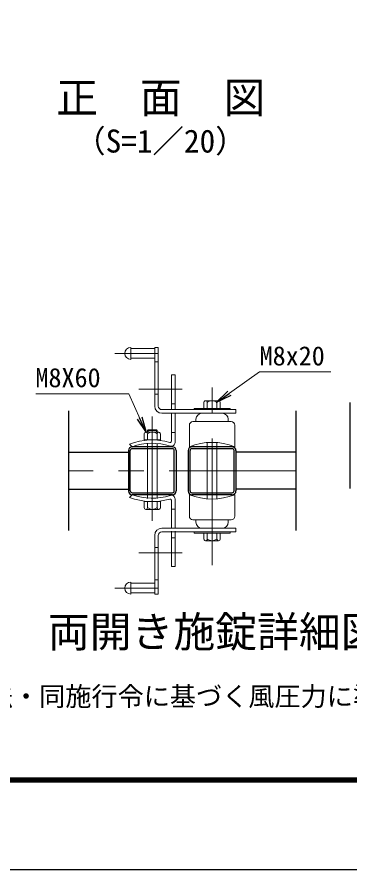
# Model space of a CAD drawing. Units: millimetres, scale not verified. Extents: x -4200 to 4200, y -2970 to 2970.
# Drawn here: x 838 to 1673, y -2970 to -834 of the extents above; entities that cross this region are included whole.
import ezdxf
from ezdxf.enums import TextEntityAlignment as Align

# ---------------------------------------------------------------- set-up
doc = ezdxf.new("R2010")
doc.units = ezdxf.units.MM
doc.header["$LTSCALE"] = 10
doc.linetypes.add('USER1', pattern=[50.8, 31.75, -6.35, 6.35, -6.35])
for name, color, linetype, lineweight in [('0-0_D-STR-TXT', 7, 'Continuous', 13), ('0-3_D-BMK', 2, 'USER1', 13), ('0-4_D-STR1', 1, 'Continuous', 25), ('0-6_0', 7, 'Continuous', 25), ('0-9_D-STR3', 3, 'Continuous', 13), ('0-E_D-TTL-TXT', 7, 'Continuous', 25), ('0-F_D-TTL', 7, 'Continuous', 25)]:
    doc.layers.add(name, color=color, linetype=linetype, lineweight=lineweight)
doc.styles.add('ＭＳ ゴシック', font='')
doc.styles.get('ＭＳ ゴシック').set_extended_font_data('MS Gothic')

# ---------------------------------------------------------------- blocks, each defined once
blk = doc.blocks.new('_Open')
at = {"layer": '0-6_0'}
blk.add_line((-10, 1.667), (0, 0), dxfattribs=at)
blk.add_lwpolyline([(-10, -1.667), (0, 0), (-10, 0)], dxfattribs=at)

msp = doc.modelspace()

# ---------------------------------------------------------------- linework, layer by layer
at = {"layer": '0-0_D-STR-TXT'}
for points in [[(1625.49, -1722.63), (1446.19, -1722.63), (1339.03, -1797.98)], [(884.43, -1777.19), (1118.02, -1777.19), (1160.62, -1872.38)]]:
    msp.add_lwpolyline(points, dxfattribs=at)
at = {"layer": '0-3_D-BMK'}
for p, q in [((1082.89, -1676), (1192.09, -1676)), ((1327.09, -2206.35), (1327.09, -1746.64)), ((1143.55, -1766), (1251.97, -1766)), ((1177.09, -1834.38), (1177.09, -2095.2)), ((1537.09, -1970), (967.09, -1970)), ((1143.55, -2175.5), (1251.97, -2175.5)), ((1082.89, -2264), (1192.09, -2264))]:
    msp.add_line(p, q, dxfattribs=at)
at = {"layer": '0-4_D-STR1'}
for p, q in [((967.09, -1820), (967.09, -2120)), ((1537.09, -1820), (1537.09, -2120)), ((1117.09, -1919.6), (1117.09, -2020.4)), ((1121.89, -2020.2), (1121.89, -1919.4)), ((1227.49, -1910), (1126.69, -1910)), ((1126.69, -1914.6), (1227.49, -1914.6)), ((1232.29, -2020.2), (1232.29, -1919.4)), ((1237.09, -1919.6), (1237.09, -2020.4)), ((1267.09, -1919.6), (1267.09, -2020.4)), ((1271.89, -2020.2), (1271.89, -1919.4)), ((1377.49, -1910), (1276.69, -1910)), ((1276.69, -1914.6), (1377.49, -1914.6)), ((1382.29, -2020.2), (1382.29, -1919.4)), ((1387.09, -1919.6), (1387.09, -2020.4)), ((967.09, -1923.5), (1117.09, -1923.5)), ((1537.09, -1923.5), (1387.09, -1923.5)), ((967.09, -2016.5), (1117.09, -2016.5)), ((1126.69, -2025), (1227.49, -2025)), ((1276.69, -2025), (1377.49, -2025)), ((1537.09, -2016.5), (1387.09, -2016.5)), ((1227.49, -2030), (1126.69, -2030)), ((1377.49, -2030), (1276.69, -2030))]:
    msp.add_line(p, q, dxfattribs=at)
for centre, radius, start, end in [((1126.69, -1919.6), 9.6, 90, 180), ((1126.69, -1919.4), 4.8, 89.99997, 180), ((1227.49, -1919.6), 9.6, 0, 90), ((1227.49, -1919.4), 4.8, 0, 89.99997), ((1276.69, -1919.6), 9.6, 90, 180), ((1276.69, -1919.4), 4.8, 89.99997, 180), ((1377.49, -1919.6), 9.6, 0, 90), ((1377.49, -1919.4), 4.8, 0, 89.99997), ((1126.69, -2020.4), 9.6, 180, 270), ((1126.69, -2020.2), 4.8, 180, 270.00003), ((1227.49, -2020.2), 4.8, 270.00003, 0), ((1227.49, -2020.4), 9.6, 270, 0), ((1276.69, -2020.4), 9.6, 180, 270), ((1276.69, -2020.2), 4.8, 180, 270.00003), ((1377.49, -2020.2), 4.8, 270.00003, 0), ((1377.49, -2020.4), 9.6, 270, 0)]:
    msp.add_arc(centre, radius, start, end, dxfattribs=at)
at = {"layer": '0-9_D-STR3'}
for p, q in [((1123.09, -1661), (1123.09, -1691)), ((1123.09, -1664), (1183.09, -1664)), ((1183.09, -1661), (1183.09, -1808)), ((1183.09, -1661), (1192.09, -1661)), ((1192.09, -1661), (1192.09, -1808)), ((1123.09, -1688), (1183.09, -1688)), ((1192.09, -1697), (1183.09, -1697)), ((1225.09, -1817), (1225.09, -1730)), ((1234.09, -1730), (1225.09, -1730)), ((1234.09, -1817), (1234.09, -1730)), ((1192.09, -1778), (1183.09, -1778)), ((1234.09, -1802), (1225.09, -1802)), ((1372.09, -1814), (1282.09, -1814)), ((1282.09, -1814), (1282.09, -1817)), ((1306.75, -1798.89), (1306.75, -1814.14)), ((1310.91, -1794.68), (1343.32, -1794.68)), ((1315.08, -1798.89), (1315.08, -1814)), ((1339.11, -1798.89), (1339.11, -1814)), ((1347.52, -1798.89), (1347.52, -1813.89)), ((1372.09, -1814), (1372.09, -1817)), ((1201.09, -1817), (1387.09, -1817)), ((1201.09, -1826), (1387.09, -1826)), ((1225.09, -1826), (1225.09, -1896.15)), ((1234.09, -1826), (1234.09, -1899.5)), ((1387.09, -1826), (1387.09, -1817)), ((1270.09, -1856), (1270.09, -1910)), ((1279.09, -1847), (1375.09, -1847)), ((1286.59, -1847), (1286.59, -1841)), ((1367.59, -1847), (1367.59, -1841)), ((1384.09, -1856), (1384.09, -1910)), ((1156.66, -1877.77), (1156.66, -1892.77)), ((1193.27, -1873.56), (1160.87, -1873.56)), ((1165.08, -1877.77), (1165.08, -1892.88)), ((1165.09, -1869.03), (1177.09, -1869.03)), ((1177.09, -1867.23), (1187.29, -1867.23)), ((1189.09, -1869.03), (1177.09, -1869.03)), ((1187.29, -1867.23), (1187.29, -1873.56)), ((1189.11, -1877.77), (1189.11, -1892.88)), ((1197.44, -1877.77), (1197.44, -1893.02)), ((1225.09, -1874), (1234.09, -1874)), ((1156.66, -1892.77), (1197.44, -1892.77)), ((1315.08, -2040.59), (1315.08, -1899.41)), ((1339.11, -2040.59), (1339.11, -1899.41)), ((1126.15, -1910), (1120.09, -1903.34)), ((1165.08, -2039.93), (1165.08, -1901.57)), ((1189.11, -2039.93), (1189.11, -1901.57)), ((1126.15, -2030), (1120.09, -2036.66)), ((1156.66, -2062.48), (1156.66, -2047.23)), ((1197.44, -2047.23), (1156.66, -2047.23)), ((1165.08, -2062.48), (1165.08, -2047.37)), ((1189.11, -2062.48), (1189.11, -2047.37)), ((1197.44, -2062.48), (1197.44, -2047.23)), ((1225.09, -2112.5), (1225.09, -2043.86)), ((1234.09, -2112.5), (1234.09, -2040.5)), ((1270.09, -2084), (1270.09, -2030)), ((1384.09, -2084), (1384.09, -2030)), ((1193.28, -2066.7), (1160.87, -2066.7)), ((1225.09, -2066), (1234.09, -2066)), ((1279.09, -2093), (1375.09, -2093)), ((1286.59, -2093), (1286.59, -2099)), ((1367.59, -2093), (1367.59, -2099)), ((1201.09, -2114), (1387.09, -2114)), ((1387.09, -2114), (1387.09, -2123)), ((1183.09, -2279), (1183.09, -2130.5)), ((1192.09, -2279), (1192.09, -2132)), ((1201.09, -2123), (1387.09, -2123)), ((1225.09, -2121.5), (1225.09, -2210)), ((1234.09, -2121.5), (1234.09, -2210)), ((1282.09, -2126), (1282.09, -2123)), ((1372.09, -2126), (1282.09, -2126)), ((1306.75, -2141.11), (1306.75, -2125.86)), ((1315.08, -2141.11), (1315.08, -2126)), ((1339.11, -2141.11), (1339.11, -2126)), ((1347.52, -2141.11), (1347.52, -2126.11)), ((1372.09, -2126), (1372.09, -2123)), ((1234.09, -2138), (1225.09, -2138)), ((1310.91, -2145.33), (1343.32, -2145.33)), ((1192.09, -2162), (1183.09, -2162)), ((1234.09, -2210), (1225.09, -2210)), ((1192.09, -2243), (1183.09, -2243)), ((1123.09, -2279), (1123.09, -2249)), ((1123.09, -2252), (1183.09, -2252)), ((1123.09, -2276), (1183.09, -2276)), ((1183.09, -2279), (1192.09, -2279))]:
    msp.add_line(p, q, dxfattribs=at)
for points in [[(1165.09, -1873.56), (1165.09, -1869.03), (1166.89, -1867.23)], [(1177.09, -1867.23), (1166.89, -1867.23), (1166.89, -1873.56)], [(1189.09, -1873.56), (1189.09, -1869.03), (1187.29, -1867.23)]]:
    msp.add_lwpolyline(points, dxfattribs=at)
for centre, radius, start, end in [((1123.09, -1676), 15, 90.00001, 270), ((1201.09, -1808), 18, 180.00001, 269.99995), ((1201.09, -1808), 9, 180.00001, 270), ((1310.91, -1798.84), 4.16, 359.29981, 180.701), ((1327.09, -1813.91), 19.24, 51.35043, 128.64746), ((1343.32, -1798.9), 4.21, 0.08393, 179.91606), ((1301.59, -1841), 15, 90.00001, 179.99999), ((1352.59, -1841), 15, 0, 90), ((1279.09, -1856), 9, 90, 180.00001), ((1375.09, -1856), 9, 0, 90), ((1160.87, -1877.78), 4.21, 0.08393, 179.91608), ((1177.1, -1892.8), 19.24, 51.35253, 128.64959), ((1193.27, -1877.72), 4.16, 359.29901, 180.70018), ((1177.09, -2051.77), 159, 73.87238, 111.00754), ((1177.09, -2051.09), 150, 72.42905, 109.85261), ((1222.09, -1896.15), 3, 253.8728, 0.00001), ((1225.09, -1899.5), 9, 252.42887, 0.00001), ((1327.09, -2051.34), 152.4, 68.0365, 111.96349), ((1177.09, -1888.23), 159, 248.99246, 286.12762), ((1177.09, -1888.91), 150, 250.14739, 287.57095), ((1222.09, -2043.86), 3, 359.99999, 106.1272), ((1225.09, -2040.5), 9, 359.99999, 107.57113), ((1327.09, -1888.66), 152.4, 248.03651, 291.9635), ((1160.87, -2062.48), 4.21, 180.08392, 359.91607), ((1177.1, -2047.46), 19.24, 231.35041, 308.64747), ((1193.28, -2062.53), 4.16, 179.29982, 0.70099), ((1279.09, -2084), 9, 179.99999, 270), ((1375.09, -2084), 9, 270, 0), ((1201.09, -2132), 18, 90.00005, 179.99999), ((1301.59, -2099), 15, 180.00001, 269.99999), ((1352.59, -2099), 15, 270, 0), ((1201.09, -2132), 9, 90, 179.99999), ((1310.91, -2141.16), 4.16, 179.299, 0.70019), ((1327.09, -2126.09), 19.24, 231.35254, 308.64957), ((1343.32, -2141.11), 4.21, 180.08394, 359.91607), ((1123.09, -2264), 15, 90, 269.99999)]:
    msp.add_arc(centre, radius, start, end, dxfattribs=at)
at = {"layer": '0-E_D-TTL-TXT', "color": 2}
msp.add_line((1673.11, -1799.43), (1673.11, -2014.87), dxfattribs=at)
at = {"layer": '0-F_D-TTL', "color": 2}
msp.add_lwpolyline([(-4200, 2970), (4200, 2970), (4200, -2970), (-4200, -2970)], close=True, dxfattribs=at)
at = {"layer": '0-F_D-TTL'}
for points in [[(-3930, 2750), (3930, 2750), (3930, -2750), (-3930, -2750)], [(-3927.5, 2747.5), (3927.5, 2747.5), (3927.5, -2747.5), (-3927.5, -2747.5)], [(-3925, 2745), (3925, 2745), (3925, -2745), (-3925, -2745)], [(-3922.5, 2742.5), (3922.5, 2742.5), (3922.5, -2742.5), (-3922.5, -2742.5)], [(-3920, 2740), (3920, 2740), (3920, -2740), (-3920, -2740)]]:
    msp.add_lwpolyline(points, close=True, dxfattribs=at)

# ---------------------------------------------------------------- block references
at = {"layer": '0-0_D-STR-TXT', "xscale": 4, "yscale": 4}
for p, rotation in [((1337.4, -1799.13), 215.11702), ((1161.44, -1874.2), 294.10901)]:
    msp.add_blockref('_Open', p, dxfattribs=dict(at, rotation=rotation))

# ---------------------------------------------------------------- texts
at = {"layer": '0-0_D-STR-TXT', "style": 'ＭＳ ゴシック'}
for s, height, p in [('正\u3000面\u3000図', 76.98, (935.84, -1097.11)), ('（S=1／20）', 57.7, (981.32, -1190.31)), ('M8x20', 48.09, (1446.31, -1720.68)), ('M8X60', 48.09, (883.8, -1775.22)), ('（設計条件）風荷重：昭和57年改正 建築基準法・同施行令に基づく風圧力に準拠。', 48.09, (-582.45, -2573.6))]:
    msp.add_text(s, height=height, dxfattribs=at).set_placement(p, align=Align.BOTTOM_LEFT)
at = {"layer": '0-E_D-TTL-TXT', "style": 'ＭＳ ゴシック'}
msp.add_text('両開き施錠詳細図', height=76.98, dxfattribs=at).set_placement((914.94, -2435), align=Align.BOTTOM_LEFT)

doc.saveas('drawing.dxf')
